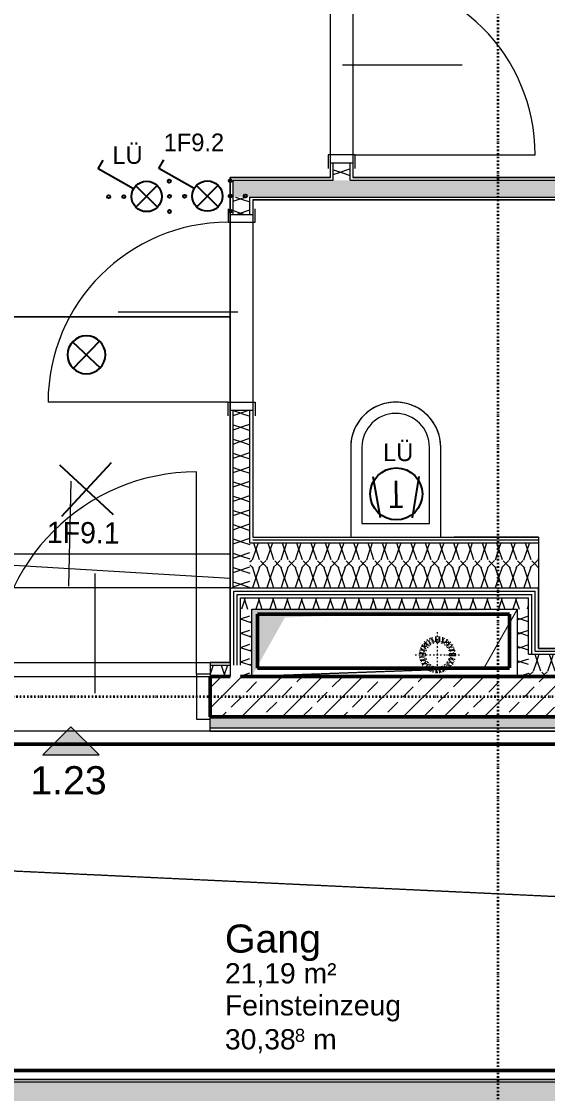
# Model space of a CAD drawing. Header units: metres. Extents: x -15638 to 29611, y -11908 to 29644.
# Drawn here: x 7891 to 10229, y 7733 to 12502 of the extents above; entities that cross this region are included whole.
import ezdxf
from ezdxf.enums import TextEntityAlignment as Align

# ---------------------------------------------------------------- set-up
doc = ezdxf.new("R2010")
doc.units = ezdxf.units.M
for name, pattern in [('Strich Punkt', [0.015875, 0.00635, -0.004763, 0, -0.004763]), ('Strich Punkt Mittel', [0.015875, 0.00635, -0.004763, 0, -0.004763]), ('Verdeckt', [0.003, 0.002, -0.001])]:
    doc.linetypes.add(name, pattern=pattern)
for name, color, linetype, lineweight in [('A-DETL-GENF_', 92, 'Continuous', 13), ('A_2D', 7, 'Continuous', 13), ('A_Beschriftung_', 7, 'Continuous', 9), ('A_Bodenschlitz', 7, 'Continuous', 5), ('A_Brandabschnitte', 30, 'Verdeckt', 50), ('A_Decken', 8, 'Continuous', 13), ('A_Durchbruch_Projektion', 8, 'Verdeckt', 5), ('A_Fluchtweg', 240, 'Verdeckt', 18), ('A_Kanal_SW', 34, 'Strich Punkt', 100), ('A_Raeume', 7, 'Continuous', 13), ('A_Raeume_', 7, 'Continuous', 5), ('A_Raeume_Beschriftung_', 7, 'Continuous', 9), ('A_Raster_', 1, 'Continuous', 9), ('A_Sanitaer', 3, 'Continuous', 13), ('A_Tueren', 31, 'Continuous', 13), ('A_Waende', 7, 'Continuous', 13), ('P-PIPE', 3, 'Continuous', 5), ('P-PIPE-CNTR', 3, 'Continuous', 5)]:
    doc.layers.add(name, color=color, linetype=linetype, lineweight=lineweight)
doc.layers.add('E_Steckdose+Schalter', color=150, linetype='Continuous', true_color=0x0b6cf4)
doc.layers.add('ET_LEGENDE - Wohnung$0$800_KO_HI____L', color=130, linetype='Continuous')
doc.styles.add('Arial_2', font='arial.ttf', dxfattribs={"height": 0.09})
doc.styles.add('Arial_3', font='arial.ttf', dxfattribs={"height": 0.125})
doc.styles.add('Arial_4', font='arial.ttf', dxfattribs={"height": 0.05849})
doc.styles.add('ET_LEGENDE - Wohnung$0$ROMANS', font='romans.shx', dxfattribs={"width": 0.6})
pattern_1 = [(45, (0, 0), (-0.08980256, 0.08980256), []), (45, (0.0898, 0), (-0.08980256, 0.08980256), [0.0635, -0.03175])]

# ---------------------------------------------------------------- blocks, each defined once
blk = doc.blocks.new('*U557')
for p, q in [((-70.7, -70.7), (70.7, 70.7)), ((70.7, -70.7), (-70.7, 70.7))]:
    blk.add_line(p, q)
at = {"style": 'ET_LEGENDE - Wohnung$0$ROMANS', "width": 0.6, "flags": 1}
for tag, p in [('RAUMBUCHNUMMER', (0, -400)), ('ANLAGE', (0, -550))]:
    blk.add_attdef(tag, text='', height=100, dxfattribs=at).set_placement(p, align=Align.MIDDLE)
for tag, p in [('TEILANLAGE_NR', (0, -700)), ('KOMPONENTE', (0, -850)), ('KOMPONENTE_NR', (0, -1000)), ('BEZEICHNUNG', (0, -1150)), ('TYP', (0, -1300)), ('HERSTELLER', (0, -1450)), ('MODEL', (0, -1600)), ('LEISTUNG_MAX', (0, -1750)), ('SPEZIFISCH_1', (0, -1900)), ('SPEZIFISCH_2', (0, -2050)), ('SPEZIFISCH_3', (0, -2200)), ('SPEZIFISCH_4', (0, -2350)), ('SPEZIFISCH_5', (0, -2500)), ('GEWERKE_CODE', (0, -2650)), ('LV_POS', (0, -2800)), ('ZAEHLER', (0, -2950)), ('PLATZHALTER_1', (0, -3100)), ('PLATZHALTER_2', (0, -3250)), ('PLATZHALTER_3', (0, -3400)), ('JOBLISTE_VDMA', (0, -3550)), ('ET_SPEZIFISCH_1', (0, -3700)), ('ET_SPEZIFISCH_2', (0, -3850)), ('ET_SPEZIFISCH_3', (0, -4000)), ('ET_SPEZIFISCH_4', (0, -4150)), ('ET_SPEZIFISCH_5', (0, -4300)), ('ET_SPEZIFISCH_6', (0, -4450)), ('ET_SPEZIFISCH_7', (0, -4600))]:
    blk.add_attdef(tag, text='', height=100, dxfattribs=at).set_placement(p, align=Align.MIDDLE_CENTER)
blk = doc.blocks.new('hzmdba')
at = {"color": 1}
for points in [[(5045.639, 1504.237), (5047.346, 1505.147)], [(5046.03, 1505.526), (5046.95, 1503.842)]]:
    blk.add_lwpolyline(points, dxfattribs=at)
blk.add_circle((5046.5, 1504.686), 0.963, dxfattribs=at)
blk = doc.blocks.new('*U562')
for p, q in [((25, 43.3), (91.7, 158.8)), ((91.7, 158.8), (120.5, 142.1)), ((-35.4, -35.4), (35.4, 35.4)), ((35.4, -35.4), (-35.4, 35.4))]:
    blk.add_line(p, q)
blk.add_circle((0, 0), 50)
at = {"layer": 'ET_LEGENDE - Wohnung$0$800_KO_HI____L'}
for centre in [(0, 125), (0, 75), (-50, -75), (0, -75), (50, -75), (0, -125)]:
    blk.add_circle(centre, 5, dxfattribs=at)
at = {"style": 'ET_LEGENDE - Wohnung$0$ROMANS', "width": 0.6, "flags": 1}
for tag, p in [('RAUMBUCHNUMMER', (-0.2, -465.7)), ('ANLAGE', (-0.2, -615.7))]:
    blk.add_attdef(tag, text='', height=100, dxfattribs=at).set_placement(p, align=Align.MIDDLE)
for tag, p in [('TEILANLAGE_NR', (-0.2, -765.7)), ('KOMPONENTE', (-0.2, -915.7)), ('KOMPONENTE_NR', (-0.2, -1065.7)), ('BEZEICHNUNG', (-0.2, -1215.7)), ('TYP', (-0.2, -1365.7)), ('HERSTELLER', (-0.2, -1515.7)), ('MODEL', (-0.2, -1665.7)), ('LEISTUNG_MAX', (-0.2, -1815.7)), ('SPEZIFISCH_1', (-0.2, -1965.7)), ('SPEZIFISCH_2', (-0.2, -2115.7)), ('SPEZIFISCH_3', (-0.2, -2265.7)), ('SPEZIFISCH_4', (-0.2, -2415.7)), ('SPEZIFISCH_5', (-0.2, -2565.7)), ('GEWERKE_CODE', (-0.2, -2715.7)), ('LV_POS', (-0.2, -2865.7)), ('ZAEHLER', (-0.2, -3015.7)), ('PLATZHALTER_1', (-0.2, -3165.7)), ('PLATZHALTER_2', (-0.2, -3315.7)), ('PLATZHALTER_3', (-0.2, -3465.7)), ('JOBLISTE_VDMA', (-0.2, -3615.7)), ('ET_SPEZIFISCH_1', (-0.2, -3765.7)), ('ET_SPEZIFISCH_2', (-0.2, -3915.7)), ('ET_SPEZIFISCH_3', (-0.2, -4065.7)), ('ET_SPEZIFISCH_4', (-0.2, -4215.7)), ('ET_SPEZIFISCH_5', (-0.2, -4365.7)), ('ET_SPEZIFISCH_6', (-0.2, -4515.7)), ('ET_SPEZIFISCH_7', (-0.2, -4665.7))]:
    blk.add_attdef(tag, text='', height=100, dxfattribs=at).set_placement(p, align=Align.MIDDLE_CENTER)
blk = doc.blocks.new('*U568')
for p, q in [((-61.1, 91.5), (-88.1, -65.9)), ((61.1, 91.4), (88.1, -65.9))]:
    blk.add_line(p, q)
blk.add_circle((0, 0), 100)
at = {"style": 'ET_LEGENDE - Wohnung$0$ROMANS', "width": 0.8}
blk.add_text('T', height=100, dxfattribs=at).set_placement((0, 0), align=Align.MIDDLE_CENTER)
at = {"style": 'ET_LEGENDE - Wohnung$0$ROMANS', "width": 0.6, "flags": 1}
for tag, p in [('RAUMBUCHNUMMER', (0, -400)), ('ANLAGE', (0, -550))]:
    blk.add_attdef(tag, text='', height=100, dxfattribs=at).set_placement(p, align=Align.MIDDLE)
for tag, p in [('TEILANLAGE_NR', (0, -700)), ('KOMPONENTE', (0, -850)), ('KOMPONENTE_NR', (0, -1000)), ('BEZEICHNUNG', (0, -1150)), ('TYP', (0, -1300)), ('HERSTELLER', (0, -1450)), ('MODEL', (0, -1600)), ('LEISTUNG_MAX', (0, -1750)), ('SPEZIFISCH_1', (0, -1900)), ('SPEZIFISCH_2', (0, -2050)), ('SPEZIFISCH_3', (0, -2200)), ('SPEZIFISCH_4', (0, -2350)), ('SPEZIFISCH_5', (0, -2500)), ('GEWERKE_CODE', (0, -2650)), ('LV_POS', (0, -2800)), ('ZAEHLER', (0, -2950)), ('PLATZHALTER_1', (0, -3100)), ('PLATZHALTER_2', (0, -3250)), ('PLATZHALTER_3', (0, -3400)), ('JOBLISTE_VDMA', (0, -3550)), ('ET_SPEZIFISCH_1', (0, -3700)), ('ET_SPEZIFISCH_2', (0, -3850)), ('ET_SPEZIFISCH_3', (0, -4000)), ('ET_SPEZIFISCH_4', (0, -4150)), ('ET_SPEZIFISCH_5', (0, -4300)), ('ET_SPEZIFISCH_6', (0, -4450)), ('ET_SPEZIFISCH_7', (0, -4600))]:
    blk.add_attdef(tag, text='', height=100, dxfattribs=at).set_placement(p, align=Align.MIDDLE_CENTER)
blk = doc.blocks.new('UZ_D1 - SL_0900x2000_Wohnungstür-5426849-263_PP_03DG_BT1')
at = {"layer": 'A_Tueren', "lineweight": 5}
for p, q in [((0.45, 0.1), (0.45, 1)), ((-0.51, 0.1), (-0.45, 0.1)), ((-0.45, 0.1), (-0.45, -0.1)), ((0.45, 0.1), (0.45, -0.1)), ((0.51, 0.1), (0.45, 0.1)), ((-0.45, -0.1), (-0.51, -0.1)), ((0.45, -0.1), (0.51, -0.1))]:
    blk.add_line(p, q, dxfattribs=at)
blk.add_arc((0.45, 0.1), 0.9, 90, 180, dxfattribs=at)
blk = doc.blocks.new('Sani_WC-Wandbasierend - 400x600-3803100-263_PP_03DG_BT1')
at = {"layer": 'A_Sanitaer', "lineweight": 5}
for p, q in [((-0.075, 0.5125), (-0.075, 0.1125)), ((-0.075, 0.5125), (-0.075, 0.1125)), ((-0.025, 0.5125), (-0.025, 0.1725)), ((0.275, 0.1725), (0.275, 0.5125)), ((0.325, 0.1125), (0.325, 0.5125)), ((0.325, 0.1125), (0.325, 0.5125)), ((-0.025, 0.1725), (0.275, 0.1725)), ((-0.075, 0.1125), (0.325, 0.1125))]:
    blk.add_line(p, q, dxfattribs=at)
for radius, start, end in [(0.2, 0, 180), (0.2, 128.1952, 134.0719), (0.2, 118.3339, 128.1952), (0.2, 112.8529, 118.3339), (0.2, 101.334, 112.8529), (0.2, 97.6033, 101.334), (0.2, 82.3967, 97.6033), (0.2, 78.666, 82.3967), (0.2, 67.1471, 78.666), (0.2, 61.6661, 67.1471), (0.2, 51.8048, 61.6661), (0.2, 45.9281, 51.8048), (0.2, 143.7338, 149.4915), (0.2, 134.0719, 143.7338), (0.15, 0, 180), (0.2, 36.2662, 45.9281), (0.2, 30.5085, 36.2662), (0.2, 159.851, 164.7803), (0.2, 152.2044, 159.851), (0.2, 149.4915, 152.0709), (0.2, 20.149, 30.5085), (0.2, 15.2197, 20.149), (0.2, 164.7803, 180), (0.2, 0, 15.2197)]:
    blk.add_arc((0.125, 0.5125), radius, start, end, dxfattribs=at)
blk = doc.blocks.new('UZ_D1 - SL_0800x2000_Zimmertür_Stahlzarge_GK-7175678-263_PP_03DG_BT1')
at = {"layer": 'A_Tueren', "lineweight": 5}
for p, q in [((0.4, 0.06), (0.4, 0.86)), ((-0.46, 0.06), (-0.4, 0.06)), ((-0.4, 0.06), (-0.4, -0.06)), ((0.4, 0.06), (0.4, -0.06)), ((0.46, 0.06), (0.4, 0.06)), ((-0.4, -0.06), (-0.46, -0.06)), ((0.4, -0.06), (0.46, -0.06))]:
    blk.add_line(p, q, dxfattribs=at)
blk.add_arc((0.4, 0.06), 0.8, 90, 180, dxfattribs=at)
blk = doc.blocks.new('UZ_D1 - SL_0800x2000_Zimmertür_Stahlzarge_GK-7175309-263_PP_03DG_BT1')
at = {"layer": 'A_Tueren', "lineweight": 5}
for p, q in [((-0.4, 0.06), (-0.46, 0.06)), ((-0.4, -0.06), (-0.4, 0.06)), ((0.4, 0.06), (0.46, 0.06)), ((0.4, -0.06), (0.4, 0.06)), ((-0.46, -0.06), (-0.4, -0.06)), ((0.46, -0.06), (0.4, -0.06)), ((0.4, -0.06), (0.4, -0.86))]:
    blk.add_line(p, q, dxfattribs=at)
blk.add_arc((0.4, -0.06), 0.8, 180, 270, dxfattribs=at)
blk = doc.blocks.new('Symbol_Schatten - Bodendurchbruch_Schatten-5766226-263_PP_03DG_BT1')
at = {"layer": 'A-DETL-GENF_'}
blk.add_hatch(color=256, dxfattribs=at).paths.add_polyline_path([(-0.5903, -0.15), (-0.4427, 0.1125), (0.5903, 0.15), (-0.5903, 0.15), (-0.5903, -0.1)])
blk = doc.blocks.new('Symbol_Schatten_Verdeckt_unten - Bodendurchbruch_Schatten_Verdeckt_unten-5766227-263_PP_03DG_BT1')
at = {"layer": 'A_Durchbruch_Projektion'}
for p, q in [((-0.4427, 0.1125), (0.5903, 0.15)), ((-0.5903, -0.15), (-0.4427, 0.1125))]:
    blk.add_line(p, q, dxfattribs=at)
blk = doc.blocks.new('Allg_BS - HKLS-10240269-263_PP_03DG_BT1')
at = {"layer": 'A_Bodenschlitz'}
for p, q in [((-0.0744, 0.6464), (-0.0744, 1.0964)), ((0.0435, 0.6464), (0.0705, 1.0964)), ((0.0756, 1.0964), (0.0756, 0.6464)), ((-0.0744, -0.6336), (-0.0744, 0.6464)), ((-0.0333, -0.6336), (0.0435, 0.6464)), ((0.0756, 0.6464), (0.0756, -0.6336))]:
    blk.add_line(p, q, dxfattribs=at)
blk = doc.blocks.new('BS_Tuer_PP - oben-10002441-263_PP_03DG_BT1')
at = {"layer": 'A_Beschriftung_'}
blk.add_line((0, 0.000124), (0, 0.010761), dxfattribs=at)
blk = doc.blocks.new('BS_Tuer_PP - rechts-10002445-263_PP_03DG_BT1')
at = {"layer": 'A_Beschriftung_'}
blk.add_line((0, 0.000124), (0, -0.010513), dxfattribs=at)
blk = doc.blocks.new('BS_Tuer_PP - links-10002443-263_PP_03DG_BT1')
at = {"layer": 'A_Beschriftung_'}
blk.add_line((0, 0.000124), (0, 0.010761), dxfattribs=at)
blk = doc.blocks.new('BS_Raum_Top_Pfeil - unten_rechts-2842559-263_PP_03DG_BT1')
at = {"layer": 'A_Raeume_Beschriftung_'}
blk.add_hatch(color=256, dxfattribs=at).paths.add_polyline_path([(-0.0025, -0.0075), (0, -0.005), (0.0025, -0.0075)])
for p, q in [((0, -0.005), (-0.0025, -0.0075)), ((0.0025, -0.0075), (0, -0.005)), ((-0.0025, -0.0075), (0.0025, -0.0075))]:
    blk.add_line(p, q, dxfattribs=at)
blk = doc.blocks.new('354354')
at = {"layer": 'A_Waende', "lineweight": 5}
h = blk.add_hatch(dxfattribs=at)
h.set_pattern_fill('FP_30', color=250, angle=-135, style=0, pattern_type=2)
h.set_pattern_definition([(315, (28.1676, 83.807), (0.254, -0.1270034), [0.02245, -0.15715]), (315, (28.27861, 83.75963), (0.254, -0.1270034), [0.02245, -0.15715]), (315, (28.1676, 83.74336), (0.254, -0.1270034), [0.02245, -0.15715]), (315, (28.27861, 83.69599), (0.254, -0.1270034), [0.02245, -0.15715]), (341.565, (28.183862, 83.79074), (0.5079977, -0.1270007), [0.0502, -0.35141]), (341.565, (28.23124, 83.774476), (0.5079977, -0.1270007), [0.0502, -0.35141]), (341.565, (28.183862, 83.7271), (0.5079977, -0.1270007), [0.0502, -0.35141]), (341.565, (28.23053, 83.711543), (0.5079977, -0.1270007), [0.0502, -0.35141]), (45, (28.27861, 83.79074), (-0.254, -0.1270034), [0.02245, -0.15715]), (45, (28.1676, 83.74336), (-0.254, -0.1270034), [0.02245, -0.15715]), (45, (28.27861, 83.7271), (-0.254, -0.1270034), [0.02245, -0.15715]), (45, (28.1676, 83.67972), (-0.254, -0.1270034), [0.02245, -0.15715]), (18.435, (28.23124, 83.774476), (-0.5079977, -0.1270007), [0.0502, -0.35141]), (18.435, (28.183155, 83.75892), (-0.5079977, -0.1270007), [0.0502, -0.35141]), (18.435, (28.23053, 83.711543), (-0.5079977, -0.1270007), [0.0502, -0.35141]), (18.435, (28.183862, 83.695987), (-0.5079977, -0.1270007), [0.0502, -0.35141])])
h.paths.add_polyline_path([(28.2552, 82.543), (28.2552, 82.6205), (28.1802, 82.6205), (28.1802, 82.543)])
h.paths.add_polyline_path([(28.1802, 83.4905), (28.2552, 83.4905), (28.2552, 85.058), (28.1802, 85.058), (28.1802, 83.5108)])
h = blk.add_hatch(dxfattribs=at)
h.set_pattern_fill('FP_28', color=250, angle=45, style=0, pattern_type=2)
h.set_pattern_definition([(225, (29.784045, 82.55542), (-0.1270034, -0.254), [0.02245, -0.15715]), (225, (29.73667, 82.44441), (-0.1270034, -0.254), [0.02245, -0.15715]), (225, (29.720405, 82.55542), (-0.1270034, -0.254), [0.02245, -0.15715]), (225, (29.67303, 82.44441), (-0.1270034, -0.254), [0.02245, -0.15715]), (251.565, (29.76849, 82.539867), (-0.1270007, -0.50799766), [0.0502, -0.35141]), (251.565, (29.752932, 82.491784), (-0.1270007, -0.50799766), [0.0502, -0.35141]), (251.565, (29.70485, 82.539867), (-0.1270007, -0.50799766), [0.0502, -0.35141]), (251.565, (29.689292, 82.491784), (-0.1270007, -0.50799766), [0.0502, -0.35141]), (315, (29.769195, 82.44441), (-0.1270034, 0.254), [0.02245, -0.15715]), (315, (29.720405, 82.55542), (-0.1270034, 0.254), [0.02245, -0.15715]), (315, (29.70556, 82.44441), (-0.1270034, 0.254), [0.02245, -0.15715]), (315, (29.65747, 82.55613), (-0.1270034, 0.254), [0.02245, -0.15715]), (288.435, (29.752932, 82.491784), (-0.1270007, 0.50799766), [0.0502, -0.35141]), (288.435, (29.73667, 82.53916), (-0.1270007, 0.50799766), [0.0502, -0.35141]), (288.435, (29.689292, 82.491784), (-0.1270007, 0.50799766), [0.0502, -0.35141]), (288.435, (29.673736, 82.539867), (-0.1270007, 0.50799766), [0.0502, -0.35141])])
h.paths.add_polyline_path([(31.8463, 82.468), (31.8713, 82.4681), (31.8713, 82.543), (27.7352, 82.543), (27.7352, 82.468), (31.5463, 82.468)])
h = blk.add_hatch(dxfattribs=at)
h.set_pattern_fill('FP_29', color=250, angle=-135, style=0, pattern_type=2)
h.set_pattern_definition([(315, (27.72283, 81.59305), (0.254, -0.127003), [0.02245, -0.15715]), (315, (27.83384, 81.545675), (0.254, -0.1270034), [0.02245, -0.15715]), (315, (27.72283, 81.52941), (0.254, -0.1270034), [0.02245, -0.15715]), (315, (27.83384, 81.48204), (0.254, -0.1270034), [0.02245, -0.15715]), (341.565, (27.738385, 81.577495), (0.5079977, -0.1270007), [0.0502, -0.35141]), (341.565, (27.78576, 81.56123), (0.5079977, -0.1270007), [0.0502, -0.35141]), (341.565, (27.738385, 81.513856), (0.5079977, -0.1270007), [0.0502, -0.35141]), (341.565, (27.78576, 81.497592), (0.5079977, -0.1270007), [0.0502, -0.35141]), (45, (27.83384, 81.57679), (-0.254, -0.127003), [0.02245, -0.15715]), (45, (27.72283, 81.52941), (-0.254, -0.1270034), [0.02245, -0.15715]), (45, (27.83384, 81.51315), (-0.254, -0.1270034), [0.02245, -0.15715]), (45, (27.72283, 81.46577), (-0.254, -0.1270034), [0.02245, -0.15715]), (18.435, (27.78576, 81.56123), (-0.5079977, -0.1270007), [0.0502, -0.35141]), (18.435, (27.738385, 81.54497), (-0.5079977, -0.1270007), [0.0502, -0.35141]), (18.435, (27.78576, 81.497592), (-0.5079977, -0.1270007), [0.0502, -0.35141]), (18.435, (27.738385, 81.48133), (-0.5079977, -0.1270007), [0.0502, -0.35141])])
h.paths.add_polyline_path([(27.7352, 80.7305), (27.8102, 80.7305), (27.8102, 81.5205), (27.7352, 81.5205), (27.7352, 80.8387)])
h.paths.add_polyline_path([(27.7444, 82.3905), (27.8102, 82.3905), (27.8102, 82.468), (27.7352, 82.468), (27.7352, 82.3905)])
h = blk.add_hatch(dxfattribs=at)
h.set_pattern_fill('FP_31', color=250, angle=-315, style=0, pattern_type=2)
h.set_pattern_definition([(225, (28.45822, 80.95524), (-0.127003, -0.254), [0.02245, -0.15715]), (225, (28.41084, 80.844225), (-0.127003, -0.254), [0.02245, -0.15715]), (225, (28.39458, 80.95524), (-0.127003, -0.254), [0.02245, -0.15715]), (225, (28.3472, 80.844225), (-0.127003, -0.254), [0.02245, -0.15715]), (251.565, (28.442663, 80.939685), (-0.1270007, -0.5079977), [0.0502, -0.35141]), (251.565, (28.4264, 80.89231), (-0.1270007, -0.5079977), [0.0502, -0.35141]), (251.565, (28.379024, 80.939685), (-0.1270007, -0.5079977), [0.0502, -0.35141]), (251.565, (28.36276, 80.89231), (-0.1270007, -0.5079977), [0.0502, -0.35141]), (315, (28.44196, 80.844225), (-0.127003, 0.254), [0.02245, -0.15715]), (315, (28.39458, 80.95524), (-0.127003, 0.254), [0.02245, -0.15715]), (315, (28.37832, 80.844225), (-0.127003, 0.254), [0.02245, -0.15715]), (315, (28.33094, 80.95524), (-0.127003, 0.254), [0.02245, -0.15715]), (288.435, (28.4264, 80.89231), (-0.1270007, 0.5079977), [0.0502, -0.35141]), (288.435, (28.410136, 80.939685), (-0.1270007, 0.5079977), [0.0502, -0.35141]), (288.435, (28.36276, 80.89231), (-0.1270007, 0.5079977), [0.0502, -0.35141]), (288.435, (28.346497, 80.939685), (-0.1270007, 0.5079977), [0.0502, -0.35141])])
h.paths.add_polyline_path([(27.8227, 80.7305), (29.0933, 80.7305), (29.0933, 80.9305), (27.8102, 80.9305), (27.8102, 80.7305), (27.8177, 80.7305)])
h = blk.add_hatch(dxfattribs=at)
h.set_pattern_fill('FP_23', color=250, angle=45, style=0, pattern_type=2)
h.set_pattern_definition([(225, (28.408015, 80.73109), (-0.127003, -0.254), [0.02245, -0.15715]), (225, (28.35993, 80.619365), (-0.127003, -0.254), [0.02245, -0.15715]), (225, (28.344375, 80.73109), (-0.127003, -0.254), [0.02245, -0.15715]), (225, (28.29629, 80.619365), (-0.127003, -0.254), [0.02245, -0.15715]), (251.565, (28.39175, 80.714825), (-0.1270007, -0.5079977), [0.0502, -0.35141]), (251.565, (28.376195, 80.66674), (-0.1270007, -0.5079977), [0.0502, -0.35141]), (251.565, (28.32811, 80.714825), (-0.1270007, -0.5079977), [0.0502, -0.35141]), (251.565, (28.312556, 80.66674), (-0.1270007, -0.5079977), [0.0502, -0.35141]), (315, (28.39246, 80.619365), (-0.127003, 0.254), [0.02245, -0.15715]), (315, (28.344375, 80.73109), (-0.127003, 0.254), [0.02245, -0.15715]), (315, (28.32882, 80.619365), (-0.127003, 0.254), [0.02245, -0.15715]), (315, (28.28144, 80.73038), (-0.127003, 0.254), [0.02245, -0.15715]), (288.435, (28.376195, 80.66674), (-0.1270007, 0.5079977), [0.0502, -0.35141]), (288.435, (28.36064, 80.714825), (-0.1270007, 0.5079977), [0.0502, -0.35141]), (288.435, (28.312556, 80.66674), (-0.1270007, 0.5079977), [0.0502, -0.35141]), (288.435, (28.297, 80.714825), (-0.1270007, 0.5079977), [0.0502, -0.35141])])
h.paths.add_polyline_path([(29.0483, 80.6355), (29.0483, 80.6855), (27.7677, 80.6855), (27.7677, 80.6355), (28.9983, 80.6355)])
h = blk.add_hatch(dxfattribs=at)
h.set_pattern_fill('FP_24', color=250, angle=-135, style=0, pattern_type=2)
h.set_pattern_definition([(315, (27.72283, 80.48572), (0.254, -0.127003), [0.02245, -0.15715]), (315, (27.83384, 80.43835), (0.254, -0.127003), [0.02245, -0.15715]), (315, (27.72283, 80.42208), (0.254, -0.127003), [0.02245, -0.15715]), (315, (27.83384, 80.37471), (0.254, -0.127003), [0.02245, -0.15715]), (341.565, (27.738385, 80.470166), (0.507998, -0.127001), [0.0502, -0.35141]), (341.565, (27.78576, 80.453902), (0.507998, -0.127001), [0.0502, -0.35141]), (341.565, (27.738385, 80.406526), (0.5079977, -0.127001), [0.0502, -0.35141]), (341.565, (27.78576, 80.390263), (0.5079977, -0.127001), [0.0502, -0.35141]), (45, (27.83384, 80.46946), (-0.254, -0.127003), [0.02245, -0.15715]), (45, (27.72283, 80.42208), (-0.254, -0.127003), [0.02245, -0.15715]), (45, (27.83384, 80.40582), (-0.254, -0.127003), [0.02245, -0.15715]), (45, (27.72283, 80.35844), (-0.254, -0.127003), [0.02245, -0.15715]), (18.435, (27.78576, 80.453902), (-0.507998, -0.127001), [0.0502, -0.35141]), (18.435, (27.738385, 80.43764), (-0.507998, -0.127001), [0.0502, -0.35141]), (18.435, (27.78576, 80.390263), (-0.5079977, -0.127001), [0.0502, -0.35141]), (18.435, (27.738385, 80.374), (-0.5079977, -0.1270007), [0.0502, -0.35141])])
h.paths.add_polyline_path([(27.7677, 80.3355), (27.8177, 80.3355), (27.8177, 80.6355), (27.7677, 80.6355), (27.7677, 80.3458)])
h = blk.add_hatch(dxfattribs=at)
h.set_pattern_fill('FP_25', color=250, angle=225, style=0, pattern_type=2)
h.set_pattern_definition([(135, (29.0932, 80.48572), (-0.254, 0.127003), [0.02245, -0.15715]), (135, (28.98219, 80.5331), (-0.254, 0.127003), [0.02245, -0.15715]), (135, (29.0932, 80.54936), (-0.254, 0.127003), [0.02245, -0.15715]), (135, (28.98219, 80.59674), (-0.254, 0.127003), [0.02245, -0.15715]), (161.565, (29.077645, 80.50128), (-0.507998, 0.127001), [0.0502, -0.35141]), (161.565, (29.02956, 80.516835), (-0.507998, 0.127001), [0.0502, -0.35141]), (161.565, (29.077645, 80.56492), (-0.5079977, 0.127001), [0.0502, -0.35141]), (161.565, (29.02956, 80.580475), (-0.5079977, 0.127001), [0.0502, -0.35141]), (225, (28.98219, 80.50199), (0.254, 0.127003), [0.02245, -0.15715]), (225, (29.0932, 80.54936), (0.254, 0.127003), [0.02245, -0.15715]), (225, (28.98219, 80.56421), (0.254, 0.127003), [0.02245, -0.15715]), (225, (29.0932, 80.613), (0.254, 0.127003), [0.02245, -0.15715]), (198.435, (29.02956, 80.516835), (0.507998, 0.127001), [0.0502, -0.35141]), (198.435, (29.076938, 80.5331), (0.507998, 0.127001), [0.0502, -0.35141]), (198.435, (29.02956, 80.580475), (0.5079977, 0.127001), [0.0502, -0.35141]), (198.435, (29.076938, 80.59674), (0.5079977, 0.1270007), [0.0502, -0.35141])])
h.paths.add_polyline_path([(29.0483, 80.3355), (29.0483, 80.6355), (28.9983, 80.6355), (28.9983, 80.3355), (29.0027, 80.3355)])
h = blk.add_hatch(dxfattribs=at)
h.set_pattern_fill('FP_27', color=250, angle=45, style=0, pattern_type=2)
h.set_pattern_definition([(225, (30.46994, 80.46097), (-0.1270034, -0.254), [0.02245, -0.15715]), (225, (30.421855, 80.34925), (-0.1270034, -0.254), [0.02245, -0.15715]), (225, (30.4063, 80.46097), (-0.1270034, -0.254), [0.02245, -0.15715]), (225, (30.358215, 80.34925), (-0.1270034, -0.254), [0.02245, -0.15715]), (251.565, (30.453675, 80.44471), (-0.1270007, -0.5079977), [0.0502, -0.35141]), (251.565, (30.43812, 80.396627), (-0.1270007, -0.5079977), [0.0502, -0.35141]), (251.565, (30.390035, 80.44471), (-0.1270007, -0.5079977), [0.0502, -0.35141]), (251.565, (30.37448, 80.396627), (-0.1270007, -0.5079977), [0.0502, -0.35141]), (315, (30.45438, 80.34925), (-0.1270034, 0.254), [0.02245, -0.15715]), (315, (30.4063, 80.46097), (-0.1270034, 0.254), [0.02245, -0.15715]), (315, (30.39074, 80.34925), (-0.1270034, 0.254), [0.02245, -0.15715]), (315, (30.34266, 80.46097), (-0.1270034, 0.254), [0.02245, -0.15715]), (288.435, (30.43812, 80.396627), (-0.1270007, 0.5079977), [0.0502, -0.35141]), (288.435, (30.422562, 80.44471), (-0.1270007, 0.5079977), [0.0502, -0.35141]), (288.435, (30.37448, 80.396627), (-0.1270007, 0.5079977), [0.0502, -0.35141]), (288.435, (30.358923, 80.44471), (-0.1270007, 0.5079977), [0.0502, -0.35141])])
h.paths.add_polyline_path([(29.0483, 80.3355), (31.8713, 80.3355), (31.8713, 80.4355), (29.0483, 80.4355)])
h = blk.add_hatch(dxfattribs=at)
h.set_pattern_fill('FP_91', color=250, angle=-315, style=0, pattern_type=2)
h.set_pattern_definition([(225, (26.85733, 80.39804), (-0.127003, -0.254), [0.02245, -0.15715]), (225, (26.80995, 80.287025), (-0.1270034, -0.254), [0.02245, -0.15715]), (225, (26.79369, 80.39804), (-0.1270034, -0.254), [0.02245, -0.15715]), (225, (26.74631, 80.287025), (-0.1270034, -0.254), [0.02245, -0.15715]), (251.565, (26.841773, 80.382485), (-0.1270007, -0.5079977), [0.0502, -0.35141]), (251.565, (26.826217, 80.3344), (-0.1270007, -0.5079977), [0.0502, -0.35141]), (251.565, (26.778134, 80.382485), (-0.1270007, -0.5079977), [0.0502, -0.35141]), (251.565, (26.762577, 80.3344), (-0.1270007, -0.5079977), [0.0502, -0.35141]), (315, (26.84177, 80.28632), (-0.127003, 0.254), [0.02245, -0.15715]), (315, (26.79369, 80.39804), (-0.1270034, 0.254), [0.02245, -0.15715]), (315, (26.77884, 80.287025), (-0.1270034, 0.254), [0.02245, -0.15715]), (315, (26.73005, 80.39804), (-0.1270034, 0.254), [0.02245, -0.15715]), (288.435, (26.826217, 80.3344), (-0.1270007, 0.5079977), [0.0502, -0.35141]), (288.435, (26.809954, 80.381778), (-0.1270007, 0.5079977), [0.0502, -0.35141]), (288.435, (26.762577, 80.3344), (-0.1270007, 0.5079977), [0.0502, -0.35141]), (288.435, (26.746314, 80.381778), (-0.1270007, 0.5079977), [0.0502, -0.35141])])
h.paths.add_polyline_path([(27.7227, 80.3355), (27.7227, 80.3855), (27.6327, 80.3855), (27.6327, 80.3355), (27.6844, 80.3355)])
h.paths.add_polyline_path([(26.6127, 80.3355), (26.6127, 80.3855), (25.9927, 80.3855), (25.9927, 80.3355), (26.5927, 80.3355)])
h = blk.add_hatch(dxfattribs=at)
h.set_pattern_fill('FP_4', color=250, style=0, pattern_type=2)
h.set_pattern_definition(pattern_1)
h.paths.add_polyline_path([(27.6527, 80.1555), (31.9463, 80.1555), (31.9463, 80.3355), (27.6327, 80.3355), (27.6327, 80.1555)])
h.paths.add_polyline_path([(25.9071, 80.1555), (26.6127, 80.1555), (26.6127, 80.3355), (22.0777, 80.3355), (22.0777, 80.1555), (25.8902, 80.1555)])
h = blk.add_hatch(dxfattribs=at)
h.set_pattern_fill('FP_76', color=250, angle=45, style=0, pattern_type=2)
h.set_pattern_definition([(45, (27.01219, 80.09328), (0.1270034, 0.2539998), [0.02245, -0.15715]), (45, (27.05956, 80.20429), (0.1270034, 0.2539998), [0.02245, -0.15715]), (45, (27.07583, 80.09328), (0.1270034, 0.2539998), [0.02245, -0.15715]), (45, (27.1232, 80.20429), (0.1270034, 0.2539998), [0.02245, -0.15715]), (71.565, (27.027742, 80.108834), (0.1270007, 0.50799766), [0.0502, -0.35141]), (71.565, (27.044006, 80.15621), (0.1270007, 0.50799766), [0.0502, -0.35141]), (71.565, (27.091382, 80.108834), (0.1270007, 0.50799766), [0.0502, -0.35141]), (71.565, (27.10694, 80.156918), (0.1270007, 0.50799766), [0.0502, -0.35141]), (135, (27.02774, 80.20359), (0.1270034, -0.2539998), [0.02245, -0.15715]), (135, (27.07583, 80.09328), (0.1270034, -0.2539998), [0.02245, -0.15715]), (135, (27.09138, 80.20359), (0.1270034, -0.2539998), [0.02245, -0.15715]), (135, (27.13876, 80.09257), (0.1270034, -0.2539998), [0.02245, -0.15715]), (108.435, (27.044006, 80.15621), (0.1270007, -0.50799766), [0.0502, -0.35141]), (108.435, (27.059562, 80.10954), (0.1270007, -0.50799766), [0.0502, -0.35141]), (108.435, (27.10694, 80.156918), (0.1270007, -0.50799766), [0.0502, -0.35141]), (108.435, (27.122495, 80.108834), (0.1270007, -0.50799766), [0.0502, -0.35141])])
h.paths.add_polyline_path([(28.9983, 80.1055), (31.9463, 80.1055), (31.8838, 80.1555), (27.6327, 80.1555), (27.6327, 80.1055), (28.7183, 80.1055)])
h.paths.add_polyline_path([(26.5638, 80.1055), (26.6127, 80.1055), (26.6127, 80.1555), (22.0777, 80.1555), (22.0777, 80.1055), (26.3583, 80.1055)])
h = blk.add_hatch(dxfattribs=at)
h.set_pattern_fill('FP_77', color=250, angle=45, style=0, pattern_type=2)
h.set_pattern_definition([(225, (25.10583, 78.5433), (-0.1270034, -0.2539998), [0.02245, -0.15715]), (225, (25.05774, 78.43158), (-0.1270034, -0.2539998), [0.02245, -0.15715]), (225, (25.04219, 78.5433), (-0.1270034, -0.2539998), [0.02245, -0.15715]), (225, (24.99481, 78.43228), (-0.1270034, -0.2539998), [0.02245, -0.15715]), (251.565, (25.089563, 78.527036), (-0.12700069, -0.50799766), [0.0502, -0.35141]), (251.565, (25.074006, 78.478953), (-0.12700069, -0.50799766), [0.0502, -0.35141]), (251.565, (25.025923, 78.527036), (-0.12700069, -0.50799766), [0.0502, -0.35141]), (251.565, (25.010367, 78.478953), (-0.12700069, -0.50799766), [0.0502, -0.35141]), (315, (25.08956, 78.43228), (-0.1270034, 0.2539998), [0.02245, -0.15715]), (315, (25.04219, 78.5433), (-0.1270034, 0.2539998), [0.02245, -0.15715]), (315, (25.02663, 78.43158), (-0.1270034, 0.2539998), [0.02245, -0.15715]), (315, (24.97855, 78.5433), (-0.1270034, 0.2539998), [0.02245, -0.15715]), (288.435, (25.074006, 78.478953), (-0.12700069, 0.50799766), [0.0502, -0.35141]), (288.435, (25.05845, 78.527036), (-0.12700069, 0.50799766), [0.0502, -0.35141]), (288.435, (25.010367, 78.478953), (-0.12700069, 0.50799766), [0.0502, -0.35141]), (288.435, (24.99481, 78.527036), (-0.12700069, 0.50799766), [0.0502, -0.35141])])
h.paths.add_polyline_path([(22.1013, 78.4805), (30.1877, 78.4805), (30.1877, 78.5305), (22.0727, 78.5305), (22.0727, 78.4805), (22.0877, 78.4805)])
h.paths.add_polyline_path([(31.2327, 78.4805), (31.9463, 78.4805), (31.9463, 78.5305), (31.2077, 78.5305), (31.2077, 78.4805)])
h.paths.add_polyline_path([(20.5202, 78.4805), (21.0527, 78.4805), (21.0527, 78.5305), (18.2652, 78.5305), (18.2652, 78.4805), (20.2341, 78.4805)])
h = blk.add_hatch(dxfattribs=at)
h.set_pattern_fill('FP_4', color=250, style=0, pattern_type=2)
h.set_pattern_definition(pattern_1)
h.paths.add_polyline_path([(30.1509, 78.3005), (30.1877, 78.3005), (30.1877, 78.4805), (22.0727, 78.4805), (22.0727, 78.3005), (30.1359, 78.3005)])
h.paths.add_polyline_path([(16.5777, 78.3005), (21.0527, 78.3005), (21.0527, 78.4805), (15.0327, 78.4805), (15.0327, 78.3005), (16.5627, 78.3005)])
h.paths.add_polyline_path([(38.7877, 78.3005), (39.0827, 78.3005), (39.0827, 78.4805), (31.2077, 78.4805), (31.2077, 78.3005), (38.7782, 78.3005)])
at = {"layer": 'A_Brandabschnitte'}
for p, q in [((27.8436, 80.613), (28.9636, 80.613)), ((27.8436, 80.373), (27.8436, 80.613)), ((28.9636, 80.613), (28.9636, 80.373)), ((28.9636, 80.373), (27.8436, 80.373)), ((31.8027, 80.0349), (18.3714, 80.0349)), ((18.3714, 78.583), (31.8027, 78.583))]:
    blk.add_line(p, q, dxfattribs=at)
at = {"layer": 'A_Decken'}
for p, q in [((27.8227, 80.9555), (28.7183, 80.9555)), ((26.6127, 80.3355), (27.6327, 80.3355))]:
    blk.add_line(p, q, dxfattribs=at)
at = {"layer": 'A_Fluchtweg'}
blk.add_line((31.9463, 79.2255), (19.8805, 79.793), dxfattribs=at)
at = {"layer": 'A_Kanal_SW'}
blk.add_circle((28.6431, 80.4322), 0.07, dxfattribs=at)
at = {"layer": 'A_Raeume', "color": 8, "linetype": 'Verdeckt'}
blk.add_line((26.4427, 81.9355), (27.7227, 81.9355), dxfattribs=at)
at = {"layer": 'A_Raeume_', "flags": 128}
for points in [[(28.2677, 86.5927), (28.2677, 85.158), (28.2677, 85.0564), (28.2677, 82.5555), (31.9463, 82.5555), (31.9463, 86.5927), (31.3527, 86.5927), (31.3027, 86.5927), (31.1997, 86.5927), (29.1257, 86.5927), (29.0227, 86.5927), (28.9727, 86.5927)], [(28.1677, 85.058), (22.3202, 85.058), (22.3202, 82.6355), (22.3202, 80.4355), (25.8677, 80.4355), (25.8677, 81.9355), (27.7227, 81.9355), (27.7227, 82.5555), (28.1677, 82.5555)], [(29.0933, 80.9555), (29.0933, 80.4605), (31.8463, 80.4605), (31.8463, 82.4555), (28.2177, 82.4555), (27.8227, 82.4555), (27.8227, 81.9355), (27.8227, 80.9555), (29.0458, 80.9555)], [(27.7227, 80.398), (27.7227, 80.683), (27.7227, 80.7305), (27.7227, 80.843), (27.7227, 81.9355), (25.9927, 81.9355), (25.9927, 80.398)], [(20.2093, 80.093), (20.2077, 80.093), (20.0277, 80.138), (20.0261, 80.138), (18.3277, 80.138), (18.3277, 78.543), (31.9463, 78.543), (31.9463, 80.093), (22.0777, 80.093), (22.0147, 80.093), (21.4152, 80.093)]]:
    blk.add_lwpolyline(points, close=True, dxfattribs=at)
at = {"layer": 'A_Raeume_Beschriftung_'}
blk.add_line((27.0141, 81.2045), (27.0037, 80.7369), dxfattribs=at)
at = {"layer": 'A_Raster_', "linetype": 'Strich Punkt Mittel', "lineweight": 35}
for p, q in [((28.9127, 94.2296), (28.9127, 59.9489)), ((48.1215, 80.2455), (3.8074, 80.2455))]:
    blk.add_line(p, q, dxfattribs=at)
at = {"layer": 'A_Waende'}
for p, q in [((28.1677, 82.5555), (28.1677, 85.058)), ((28.2677, 85.058), (28.2677, 82.5555)), ((28.1677, 82.6205), (28.1802, 82.6205)), ((28.1802, 82.543), (28.1802, 82.6205)), ((28.2552, 82.6205), (28.2677, 82.6205)), ((28.2552, 82.543), (28.2552, 82.6205)), ((28.1677, 82.5555), (27.7227, 82.5555)), ((27.7227, 82.5555), (27.7227, 80.3855)), ((27.7352, 82.543), (28.1802, 82.543)), ((27.7352, 82.3905), (27.7352, 82.543)), ((28.2552, 82.543), (31.9463, 82.543)), ((31.9463, 82.5555), (28.2677, 82.5555)), ((27.8102, 82.468), (31.8713, 82.468)), ((27.8102, 82.3905), (27.8102, 82.468)), ((27.8227, 82.4555), (30.8393, 82.4555)), ((27.8227, 82.4555), (27.8227, 80.9555)), ((27.7227, 82.3905), (27.7352, 82.3905)), ((27.8102, 82.3905), (27.8227, 82.3905)), ((27.7227, 81.5205), (27.7352, 81.5205)), ((27.7352, 80.7305), (27.7352, 81.5205)), ((27.8102, 81.5205), (27.8227, 81.5205)), ((27.8102, 80.9305), (27.8102, 81.5205)), ((27.8102, 80.9305), (29.0933, 80.9305)), ((29.0933, 80.9555), (28.7183, 80.9555)), ((29.0933, 80.9555), (29.0933, 80.9305)), ((27.7227, 80.7305), (29.0933, 80.7305)), ((29.0933, 80.4605), (29.0933, 80.7305)), ((27.7677, 80.6855), (29.0483, 80.6855)), ((27.7677, 80.3855), (27.7677, 80.6855)), ((29.0483, 80.4355), (29.0483, 80.6855)), ((30.1323, 80.4605), (29.0933, 80.4605)), ((27.7227, 80.398), (27.6327, 80.398)), ((27.6327, 80.398), (27.6327, 80.3855)), ((29.0483, 80.4355), (31.8713, 80.4355)), ((27.6327, 80.3855), (27.7227, 80.3855)), ((27.6327, 80.093), (27.6327, 80.1055)), ((31.9463, 80.1055), (27.6327, 80.1055)), ((27.6327, 80.093), (31.9463, 80.093)), ((30.1877, 78.543), (22.0727, 78.543)), ((30.1877, 78.5305), (22.0727, 78.5305))]:
    blk.add_line(p, q, dxfattribs=at)
at = {"layer": 'A_Waende', "color": 250, "lineweight": 5}
for p, q in [((28.1802, 82.6205), (28.2552, 82.6205)), ((27.7352, 82.3905), (27.8102, 82.3905)), ((27.7352, 81.5205), (27.8102, 81.5205)), ((29.0933, 80.9305), (29.0933, 80.7305)), ((27.8177, 80.6355), (28.9983, 80.6355)), ((27.8177, 80.3355), (27.8177, 80.6355)), ((28.9983, 80.6355), (28.9983, 80.3355)), ((27.6327, 80.3855), (27.6327, 80.3355)), ((27.7227, 80.3855), (27.7227, 80.3355)), ((27.6327, 80.1055), (27.6327, 80.1555))]:
    blk.add_line(p, q, dxfattribs=at)
at = {"layer": 'A_Waende', "lineweight": 18}
for p, q in [((27.8227, 80.943), (29.0933, 80.943)), ((27.7377, 80.7155), (29.0783, 80.7155)), ((27.7377, 80.3855), (27.7377, 80.7155)), ((27.7527, 80.7005), (29.0633, 80.7005)), ((27.7527, 80.3855), (27.7527, 80.7005)), ((29.0633, 80.4355), (29.0633, 80.7005)), ((29.0783, 80.448), (29.0783, 80.7155)), ((29.0783, 80.448), (31.8588, 80.448))]:
    blk.add_line(p, q, dxfattribs=at)
at = {"layer": 'A_Waende', "color": 10, "lineweight": 50}
for p, q in [((27.6327, 80.3355), (27.6327, 80.1555)), ((27.7227, 80.3355), (27.6327, 80.3355)), ((31.9463, 80.3355), (27.7677, 80.3355)), ((31.9463, 80.1555), (27.6327, 80.1555))]:
    blk.add_line(p, q, dxfattribs=at)
at = {"layer": 'P-PIPE', "color": 34, "linetype": 'Strich Punkt'}
for start, end in [(90, 180), (0, 90), (180, 270), (270, 0)]:
    blk.add_arc((28.6441, 80.4322), 0.055, start, end, dxfattribs=at)
at = {"layer": 'P-PIPE-CNTR', "color": 34, "linetype": 'Strich Punkt'}
for p, q in [((28.6441, 80.3355), (28.6441, 80.5322)), ((28.5441, 80.4322), (28.7441, 80.4322))]:
    blk.add_line(p, q, dxfattribs=at)
at = {"layer": 'A_2D'}
for name, p, rotation in [('Allg_BS - HKLS-10240269-263_PP_03DG_BT1', (27.089, 80.8049), 89.99999999999991), ('Symbol_Schatten_Verdeckt_unten - Bodendurchbruch_Schatten_Verdeckt_unten-5766227-263_PP_03DG_BT1', (28.408, 80.4855), 180), ('Symbol_Schatten_Verdeckt_unten - Bodendurchbruch_Schatten_Verdeckt_unten-5766227-263_PP_03DG_BT1', (28.408, 80.4855), 180)]:
    blk.add_blockref(name, p, dxfattribs=dict(at, rotation=rotation))
blk.add_blockref('Symbol_Schatten - Bodendurchbruch_Schatten-5766226-263_PP_03DG_BT1', (28.408, 80.4855), dxfattribs=at)
at = {"layer": 'A_Beschriftung_', "xscale": 49.99999999999998, "yscale": 49.99999999999998, "zscale": 49.99999999999998}
for name, p, rotation in [('BS_Tuer_PP - rechts-10002445-263_PP_03DG_BT1', (28.2277, 83.0555), 89.99999999999936), ('BS_Tuer_PP - links-10002443-263_PP_03DG_BT1', (27.7627, 81.9555), 89.9999999999992)]:
    blk.add_blockref(name, p, dxfattribs=dict(at, rotation=rotation))
blk.add_blockref('BS_Tuer_PP - oben-10002441-263_PP_03DG_BT1', (27.1227, 80.2555), dxfattribs=at)
at = {"layer": 'A_Raeume_Beschriftung_', "xscale": 49.99999999999998, "yscale": 49.99999999999998, "zscale": 49.99999999999998}
blk.add_blockref('BS_Raum_Top_Pfeil - unten_rechts-2842559-263_PP_03DG_BT1', (27.0141, 80.3619), dxfattribs=at)
at = {"layer": 'A_Sanitaer'}
blk.add_blockref('Sani_WC-Wandbasierend - 400x600-3803100-263_PP_03DG_BT1', (28.333, 80.843), dxfattribs=at)
at = {"layer": 'A_Tueren'}
for name, p, rotation in [('UZ_D1 - SL_0800x2000_Zimmertür_Stahlzarge_GK-7175678-263_PP_03DG_BT1', (28.2177, 83.0555), 269.9999999999994), ('UZ_D1 - SL_0800x2000_Zimmertür_Stahlzarge_GK-7175309-263_PP_03DG_BT1', (27.7727, 81.9555), 269.9999999999993)]:
    blk.add_blockref(name, p, dxfattribs=dict(at, rotation=rotation))
blk.add_blockref('UZ_D1 - SL_0900x2000_Wohnungstür-5426849-263_PP_03DG_BT1', (27.1227, 80.2455), dxfattribs=at)
at = {"layer": 'A_Raeume_Beschriftung_', "attachment_point": 1}
for s, insert, char_height, width, style in [('1.23', (26.8334, 79.9366), 0.125, 0.408861, 'Arial_3'), ('Gang', (27.6989, 79.2323), 0.125, 0.51308, 'Arial_3'), ('21,19 m²', (27.6989, 79.0603), 0.09, 0.58924, 'Arial_2'), ('Feinsteinzeug', (27.6989, 78.9178), 0.09, 0.909915, 'Arial_2'), ('30,38', (27.6989, 78.7669), 0.09, 0.376793, 'Arial_2'), ('8', (28.0098, 78.7687), 0.0585, 0.056118, 'Arial_4'), (' m', (28.0561, 78.7669), 0.09, 0.164346, 'Arial_2')]:
    blk.add_mtext(s, dxfattribs=dict(at, insert=insert, char_height=char_height, width=width, style=style))

msp = doc.modelspace()

# ---------------------------------------------------------------- block references
at = {"xscale": 1000, "yscale": 1000, "zscale": 1000}
msp.add_blockref('354354', (-18903.7, -70747.2), dxfattribs=at)
at = {"extrusion": (-0.012237, 3.33787e-05, 0.999925), "xscale": -87.70202311672725, "yscale": 87.70202311672806, "zscale": 87.70202311672804, "rotation": 164.9206533351098}
msp.add_blockref('hzmdba', (-384838, 253581.4, -99.7), dxfattribs=at)
at = {"layer": 'E_Steckdose+Schalter'}
for name, p, xscale, yscale, zscale, rotation in [('*U562', (8447.1, 11723.3), 1.350631848881128, 1.350631848881128, 1.350631848881128, 90.35829467527299), ('*U562', (8717.2, 11725), 1.350631848881128, 1.350631848881128, 1.350631848881128, 90.35829467527299), ('*U557', (8179, 10419.6), 1.6266037796749, 1.6266037796749, 1.6266037796749, 182.2804756445144), ('*U568', (9557, 10400.2), 1.158225034426236, 1.158225034426236, 1.158225034426236, 180.3873567844342)]:
    msp.add_blockref(name, p, dxfattribs=dict(at, xscale=xscale, yscale=yscale, zscale=zscale, rotation=rotation))

# ---------------------------------------------------------------- texts
at = {"color": 212}
for s, height, rotation, p in [('1F9.2', 78.55, 0.1777, (8523, 11924)), ('LÜ', 78.55, 0.1777, (8295.1, 11868.2)), ('LÜ', 78.55, 0.1777, (9498.3, 10546)), ('1F9.1', 94.6, 359.4197, (8003.2, 10182.4))]:
    msp.add_text(s, height=height, rotation=rotation, dxfattribs=at).set_placement(p)

doc.saveas('drawing.dxf')
